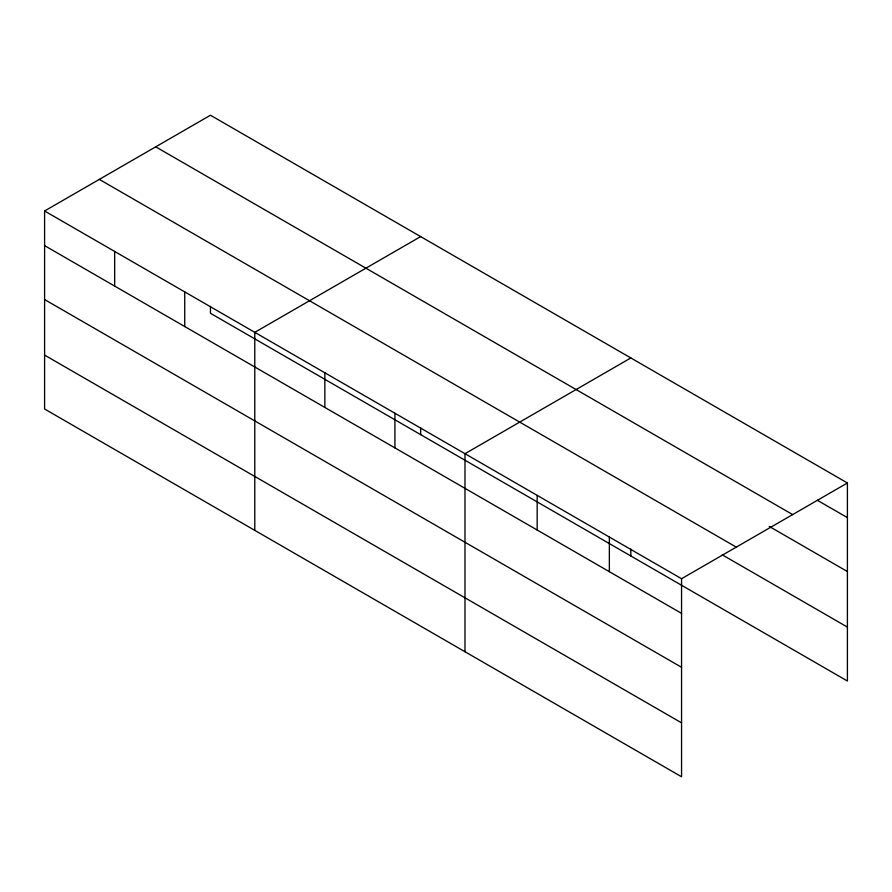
<?xml version="1.0" encoding="UTF-8"?>
<svg xmlns="http://www.w3.org/2000/svg" width="892" height="892" viewBox="0 0 892 892"><rect width="100%" height="100%" fill="white"/><g stroke="black" fill="none" stroke-linecap="round" stroke-linejoin="round"><path stroke-width="1.34" d="M681.555 667.294L681.555 578.73L44.6 210.991L44.6 409.015L681.555 776.765L681.555 667.294L44.6 299.545M210.445 306.357L210.445 313.27L847.4 681.009L847.4 482.985L210.445 115.235L44.6 210.991M420.645 236.592L254.789 332.348L254.789 530.372M630.834 357.948L464.988 453.705L464.988 651.729M681.555 578.73L847.4 482.985M817.317 500.256L847.4 517.616M155.721 146.834L792.665 514.584M769.194 526.392L847.4 571.538M99.335 179.392L736.279 547.13M722.275 554.846L847.4 627.087M44.6 245.635L681.555 613.373M44.6 355.105L681.555 722.843M630.834 549.059L630.834 555.972M609.359 537.051L609.359 571.694M537.174 495.383L537.174 530.015M420.645 427.714L420.645 434.627M394.922 413.252L394.922 447.884M324.855 372.8L324.855 407.432M184.733 291.896L184.733 326.539M114.667 251.444L114.667 286.087"/></g></svg>
